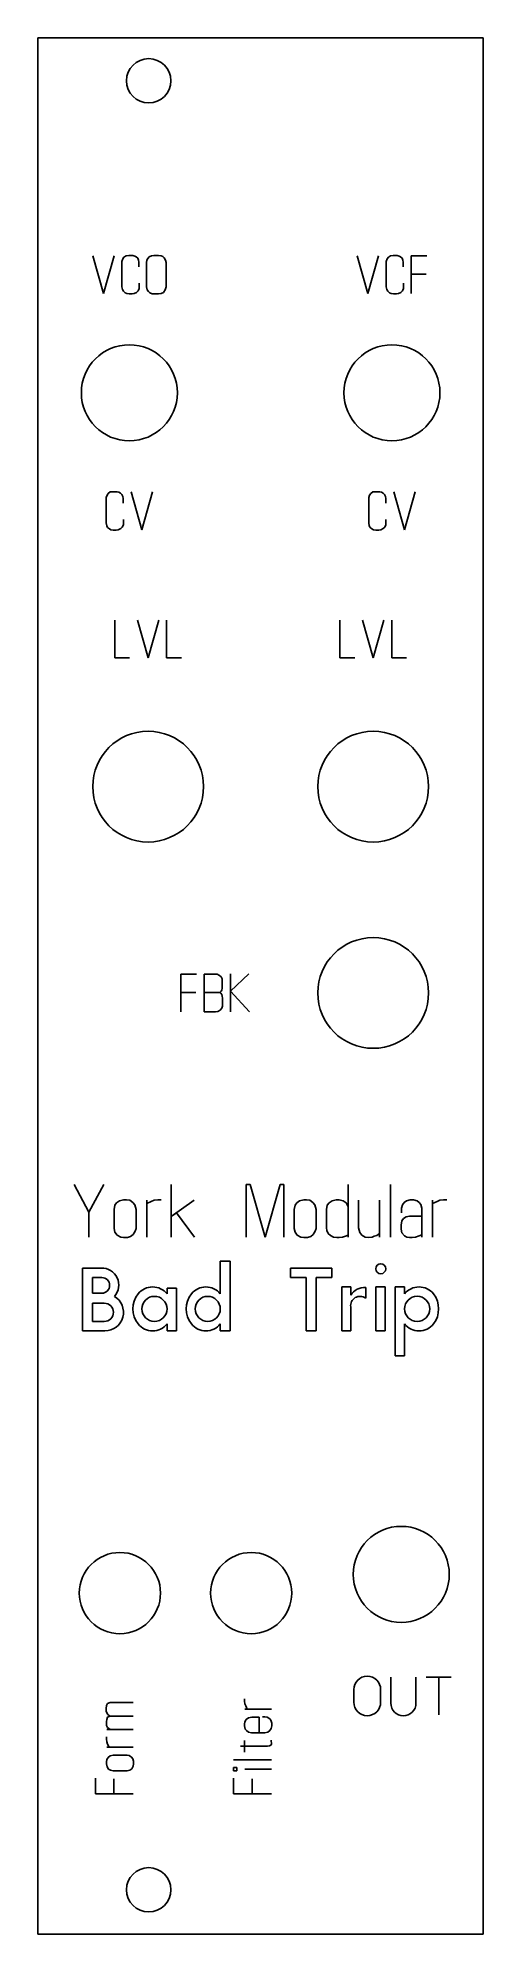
# Model space of a CAD drawing. Header units: millimetres. Extents: x 0 to 30, y 0 to 128.
import ezdxf

# ---------------------------------------------------------------- set-up
doc = ezdxf.new("R2010")
doc.units = ezdxf.units.MM
doc.layers.add('Contour', color=7, linetype='CONTINUOUS')
doc.layers.add('Engraving', color=7, linetype='CONTINUOUS')

msp = doc.modelspace()

# ---------------------------------------------------------------- linework, layer by layer
at = {"layer": 'Contour', "color": 7, "linetype": 'CONTINUOUS'}
for p, q in [((0, 0), (0, 128.4)), ((0, 128.4), (30.14, 128.4)), ((30.14, 128.4), (30.14, 0)), ((30.14, 0), (0, 0))]:
    msp.add_line(p, q, dxfattribs=at)
for centre, radius in [((7.5, 125.5), 1.5), ((6.19, 104.37), 3.25), ((23.97, 104.37), 3.25), ((7.46, 77.7), 3.75), ((22.7, 77.7), 3.75), ((22.7, 63.73), 3.75), ((24.6, 24.36), 3.25), ((5.55, 23.09), 2.75), ((14.44, 23.09), 2.75), ((7.5, 3), 1.5)]:
    msp.add_circle(centre, radius, dxfattribs=at)
at = {"layer": 'Engraving', "color": 7, "linetype": 'CONTINUOUS'}
for p, q in [((3.70835, 113.652), (4.43487, 111.089)), ((4.43487, 111.089), (5.16139, 113.652)), ((5.7469, 113.43001), (5.68635, 113.26856)), ((5.68635, 113.26856), (5.68635, 111.55317)), ((5.82762, 113.55109), (5.7469, 113.43001)), ((5.96889, 113.652), (5.82762, 113.55109)), ((6.15052, 113.67218), (5.96889, 113.652)), ((6.43306, 113.67218), (6.15052, 113.67218)), ((6.55414, 113.63182), (6.43306, 113.67218)), ((6.65505, 113.57128), (6.55414, 113.63182)), ((6.75595, 113.49055), (6.65505, 113.57128)), ((6.8165, 113.34928), (6.75595, 113.49055)), ((6.83668, 113.20802), (6.8165, 113.34928)), ((6.83668, 112.9053), (6.83668, 113.20802)), ((7.38135, 113.34928), (7.36117, 113.18783)), ((7.36117, 113.18783), (7.36117, 112.38059)), ((7.4419, 113.47037), (7.38135, 113.34928)), ((7.5428, 113.57128), (7.4419, 113.47037)), ((7.68407, 113.652), (7.5428, 113.57128)), ((7.84552, 113.67218), (7.68407, 113.652)), ((8.16842, 113.67218), (7.84552, 113.67218)), ((8.35005, 113.652), (8.16842, 113.67218)), ((8.45095, 113.59146), (8.35005, 113.652)), ((8.55186, 113.51073), (8.45095, 113.59146)), ((8.63258, 113.34928), (8.55186, 113.51073)), ((8.67294, 113.18783), (8.63258, 113.34928)), ((8.67294, 111.55317), (8.67294, 113.18783)), ((21.60935, 113.652), (22.33587, 111.089)), ((22.33587, 111.089), (23.06239, 113.652)), ((23.6479, 113.43001), (23.58735, 113.26856)), ((23.58735, 113.26856), (23.58735, 111.55317)), ((23.72862, 113.55109), (23.6479, 113.43001)), ((23.86989, 113.652), (23.72862, 113.55109)), ((24.05152, 113.67218), (23.86989, 113.652)), ((24.33406, 113.67218), (24.05152, 113.67218)), ((24.45514, 113.63182), (24.33406, 113.67218)), ((24.55605, 113.57128), (24.45514, 113.63182)), ((24.65695, 113.49055), (24.55605, 113.57128)), ((24.7175, 113.34928), (24.65695, 113.49055)), ((24.73768, 113.20802), (24.7175, 113.34928)), ((24.73768, 112.9053), (24.73768, 113.20802)), ((26.33177, 113.652), (25.28235, 113.652)), ((25.28235, 113.652), (25.28235, 111.089)), ((6.85686, 111.55317), (6.85686, 111.79534)), ((7.36117, 112.38059), (7.36117, 111.55317)), ((24.75786, 111.55317), (24.75786, 111.79534)), ((26.29141, 112.40077), (25.28235, 112.40077)), ((5.68635, 111.55317), (5.72672, 111.37154)), ((5.72672, 111.37154), (5.78726, 111.25045)), ((5.78726, 111.25045), (5.90835, 111.14954)), ((5.90835, 111.14954), (6.00925, 111.089)), ((6.00925, 111.089), (6.1707, 111.06882)), ((6.1707, 111.06882), (6.37251, 111.06882)), ((6.37251, 111.06882), (6.51378, 111.089)), ((6.51378, 111.089), (6.67523, 111.16972)), ((6.67523, 111.16972), (6.77613, 111.27063)), ((6.77613, 111.27063), (6.85686, 111.43208)), ((6.85686, 111.43208), (6.85686, 111.55317)), ((7.36117, 111.55317), (7.40154, 111.35135)), ((7.40154, 111.35135), (7.48226, 111.23027)), ((7.48226, 111.23027), (7.58317, 111.14954)), ((7.58317, 111.14954), (7.72443, 111.06882)), ((7.72443, 111.06882), (7.84552, 111.06882)), ((7.84552, 111.06882), (8.16842, 111.06882)), ((8.16842, 111.06882), (8.35005, 111.089)), ((8.35005, 111.089), (8.49131, 111.16972)), ((8.49131, 111.16972), (8.6124, 111.33117)), ((8.6124, 111.33117), (8.67294, 111.55317)), ((23.58735, 111.55317), (23.62772, 111.37154)), ((23.62772, 111.37154), (23.68826, 111.25045)), ((23.68826, 111.25045), (23.80935, 111.14954)), ((23.80935, 111.14954), (23.91025, 111.089)), ((23.91025, 111.089), (24.0717, 111.06882)), ((24.0717, 111.06882), (24.27351, 111.06882)), ((24.27351, 111.06882), (24.41478, 111.089)), ((24.41478, 111.089), (24.57623, 111.16972)), ((24.57623, 111.16972), (24.67713, 111.27063)), ((24.67713, 111.27063), (24.75786, 111.43208)), ((24.75786, 111.43208), (24.75786, 111.55317)), ((4.89889, 97.652), (4.75762, 97.55109)), ((5.08052, 97.67218), (4.89889, 97.652)), ((5.36306, 97.67218), (5.08052, 97.67218)), ((5.48414, 97.63182), (5.36306, 97.67218)), ((5.58505, 97.57128), (5.48414, 97.63182)), ((6.31235, 97.652), (7.03887, 95.089)), ((7.03887, 95.089), (7.76539, 97.652)), ((22.67889, 97.652), (22.53762, 97.55109)), ((22.86052, 97.67218), (22.67889, 97.652)), ((23.14306, 97.67218), (22.86052, 97.67218)), ((23.26414, 97.63182), (23.14306, 97.67218)), ((23.36505, 97.57128), (23.26414, 97.63182)), ((24.09235, 97.652), (24.81887, 95.089)), ((24.81887, 95.089), (25.54539, 97.652)), ((4.6769, 97.43001), (4.61635, 97.26856)), ((4.61635, 97.26856), (4.61635, 95.55317)), ((4.75762, 97.55109), (4.6769, 97.43001)), ((5.68595, 97.49055), (5.58505, 97.57128)), ((5.7465, 97.34928), (5.68595, 97.49055)), ((5.76668, 97.20802), (5.7465, 97.34928)), ((5.76668, 96.9053), (5.76668, 97.20802)), ((22.4569, 97.43001), (22.39635, 97.26856)), ((22.39635, 97.26856), (22.39635, 95.55317)), ((22.53762, 97.55109), (22.4569, 97.43001)), ((23.46595, 97.49055), (23.36505, 97.57128)), ((23.5265, 97.34928), (23.46595, 97.49055)), ((23.54668, 97.20802), (23.5265, 97.34928)), ((23.54668, 96.9053), (23.54668, 97.20802)), ((4.61635, 95.55317), (4.65672, 95.37154)), ((4.65672, 95.37154), (4.71726, 95.25045)), ((4.71726, 95.25045), (4.83835, 95.14954)), ((4.83835, 95.14954), (4.93925, 95.089)), ((4.93925, 95.089), (5.1007, 95.06882)), ((5.1007, 95.06882), (5.30251, 95.06882)), ((5.30251, 95.06882), (5.44378, 95.089)), ((5.44378, 95.089), (5.60523, 95.16972)), ((5.60523, 95.16972), (5.70613, 95.27063)), ((5.70613, 95.27063), (5.78686, 95.43208)), ((5.78686, 95.55317), (5.78686, 95.79534)), ((5.78686, 95.43208), (5.78686, 95.55317)), ((22.39635, 95.55317), (22.43672, 95.37154)), ((22.43672, 95.37154), (22.49726, 95.25045)), ((22.49726, 95.25045), (22.61835, 95.14954)), ((22.61835, 95.14954), (22.71925, 95.089)), ((22.71925, 95.089), (22.8807, 95.06882)), ((22.8807, 95.06882), (23.08251, 95.06882)), ((23.08251, 95.06882), (23.22378, 95.089)), ((23.22378, 95.089), (23.38523, 95.16972)), ((23.38523, 95.16972), (23.48613, 95.27063)), ((23.48613, 95.27063), (23.56686, 95.43208)), ((23.56686, 95.55317), (23.56686, 95.79534)), ((23.56686, 95.43208), (23.56686, 95.55317)), ((5.20035, 88.982), (5.20035, 86.419)), ((6.73435, 88.982), (7.46087, 86.419)), ((7.46087, 86.419), (8.18739, 88.982)), ((8.71135, 88.982), (8.71135, 86.419)), ((20.44035, 88.982), (20.44035, 86.419)), ((21.97435, 88.982), (22.70087, 86.419)), ((22.70087, 86.419), (23.42739, 88.982)), ((23.95135, 88.982), (23.95135, 86.419)), ((5.20035, 86.419), (6.20941, 86.419)), ((8.71135, 86.419), (9.72041, 86.419)), ((20.44035, 86.419), (21.44941, 86.419)), ((23.95135, 86.419), (24.96041, 86.419)), ((10.72877, 65.012), (9.67935, 65.012)), ((9.67935, 65.012), (9.67935, 62.449)), ((11.25435, 63.76077), (11.25435, 65.012)), ((11.25435, 65.012), (12.02124, 65.012)), ((12.02124, 65.012), (12.14232, 64.99182)), ((12.14232, 64.99182), (12.30377, 64.91109)), ((12.30377, 64.91109), (12.40468, 64.81019)), ((12.40468, 64.81019), (12.46522, 64.6891)), ((12.46522, 64.6891), (12.4854, 64.54783)), ((12.4854, 64.54783), (12.4854, 64.10385)), ((13.02935, 65.013), (13.02935, 62.45)), ((14.28058, 65.013), (13.02935, 63.8425)), ((10.68841, 63.76077), (9.67935, 63.76077)), ((11.25435, 63.76077), (12.32395, 63.76077)), ((11.25435, 62.449), (11.25435, 63.76077)), ((12.40468, 63.8415), (12.32395, 63.76077)), ((12.32395, 63.76077), (12.3845, 63.72041)), ((12.3845, 63.72041), (12.44504, 63.6195)), ((12.44504, 63.92222), (12.40468, 63.8415)), ((12.4854, 64.04331), (12.44504, 63.92222)), ((12.44504, 63.6195), (12.4854, 63.5186)), ((12.4854, 64.10385), (12.4854, 64.04331)), ((12.4854, 63.5186), (12.50558, 63.37733)), ((12.50558, 63.37733), (12.50558, 62.93335)), ((12.50558, 62.93335), (12.50558, 62.83244)), ((13.02935, 63.8425), (14.32094, 62.45)), ((12.02124, 62.449), (11.25435, 62.449)), ((12.18269, 62.46918), (12.02124, 62.449)), ((12.34413, 62.57009), (12.18269, 62.46918)), ((12.44504, 62.69117), (12.34413, 62.57009)), ((12.50558, 62.83244), (12.44504, 62.69117)), ((3.45307, 48.87464), (2.44649, 50.748)), ((4.45965, 50.748), (3.45307, 48.87464)), ((9.01853, 50.749), (9.01853, 47.198)), ((14.10853, 47.198), (14.10853, 50.749)), ((14.10853, 50.749), (14.36017, 50.749)), ((14.36017, 50.749), (15.39472, 47.198)), ((15.39472, 47.198), (16.4013, 50.749)), ((16.4013, 50.749), (16.65294, 50.749)), ((16.65294, 50.749), (16.65294, 47.198)), ((21.01344, 50.749), (21.01344, 47.198)), ((23.86449, 47.199), (23.86449, 50.75)), ((3.45307, 48.87464), (3.45307, 47.197)), ((5.21545, 49.35097), (5.15953, 49.07136)), ((5.15953, 49.07136), (5.15953, 48.45623)), ((5.32729, 49.51873), (5.21545, 49.35097)), ((5.52302, 49.65854), (5.32729, 49.51873)), ((5.80262, 49.71446), (5.52302, 49.65854)), ((5.99835, 49.71446), (5.80262, 49.71446)), ((6.22203, 49.6865), (5.99835, 49.71446)), ((6.41776, 49.54669), (6.22203, 49.6865)), ((6.55756, 49.37893), (6.41776, 49.54669)), ((6.64144, 49.07136), (6.55756, 49.37893)), ((6.64144, 47.78517), (6.64144, 49.07136)), ((7.36849, 47.198), (7.36849, 49.6865)), ((7.36849, 49.6865), (7.36849, 49.46281)), ((7.36849, 49.46281), (7.67606, 49.60261)), ((7.67606, 49.60261), (7.87178, 49.6865)), ((7.87178, 49.6865), (8.12343, 49.71446)), ((8.12343, 49.71446), (8.34711, 49.71446)), ((10.58432, 49.6865), (9.01853, 48.59603)), ((9.01853, 48.59603), (9.38202, 48.84768)), ((9.38202, 48.84768), (10.61228, 47.198)), ((17.40745, 49.35097), (17.35153, 49.07136)), ((17.35153, 49.07136), (17.35153, 48.45623)), ((17.51929, 49.51873), (17.40745, 49.35097)), ((17.71502, 49.65854), (17.51929, 49.51873)), ((17.99462, 49.71446), (17.71502, 49.65854)), ((18.19035, 49.71446), (17.99462, 49.71446)), ((18.41403, 49.6865), (18.19035, 49.71446)), ((18.60976, 49.54669), (18.41403, 49.6865)), ((18.74956, 49.37893), (18.60976, 49.54669)), ((18.83344, 49.07136), (18.74956, 49.37893)), ((18.83344, 47.78517), (18.83344, 49.07136)), ((19.53153, 49.07136), (19.58745, 49.35097)), ((19.53153, 47.81313), (19.53153, 49.07136)), ((19.58745, 49.35097), (19.72725, 49.51873)), ((19.72725, 49.51873), (19.92298, 49.65854)), ((19.92298, 49.65854), (20.20258, 49.71446)), ((20.20258, 49.71446), (20.39831, 49.71446)), ((20.39831, 49.71446), (20.67791, 49.65854)), ((20.67791, 49.65854), (20.87364, 49.51873)), ((20.87364, 49.51873), (21.01344, 49.23913)), ((21.71153, 47.81313), (21.71153, 49.6865)), ((23.13752, 49.6865), (23.13752, 47.198)), ((24.61845, 49.15624), (24.67437, 49.37993)), ((24.61845, 48.84868), (24.61845, 49.15624)), ((24.67437, 49.37993), (24.78621, 49.54769)), ((24.78621, 49.54769), (24.95398, 49.65954)), ((24.95398, 49.65954), (25.20562, 49.71546)), ((25.20562, 49.71546), (25.42931, 49.71546)), ((25.42931, 49.71546), (25.68095, 49.65954)), ((25.68095, 49.65954), (25.82076, 49.54769)), ((25.82076, 49.54769), (25.9326, 49.40789)), ((25.9326, 49.40789), (25.98852, 49.15624)), ((25.98852, 49.15624), (25.98852, 47.199)), ((26.71549, 47.2), (26.71549, 49.6885)), ((26.71549, 49.6885), (26.71549, 49.46481)), ((26.71549, 49.46481), (27.02306, 49.60461)), ((27.02306, 49.60461), (27.21878, 49.6885)), ((27.21878, 49.6885), (27.47043, 49.71646)), ((27.47043, 49.71646), (27.69411, 49.71646)), ((5.15953, 48.45623), (5.15953, 47.78517)), ((5.15953, 47.78517), (5.21545, 47.53353)), ((5.21545, 47.53353), (5.35525, 47.3378)), ((6.44572, 47.36576), (6.58552, 47.58945)), ((6.58552, 47.58945), (6.64144, 47.78517)), ((17.35153, 48.45623), (17.35153, 47.78517)), ((17.35153, 47.78517), (17.40745, 47.53353)), ((17.40745, 47.53353), (17.54725, 47.3378)), ((18.63772, 47.36576), (18.77752, 47.58945)), ((18.77752, 47.58945), (18.83344, 47.78517)), ((19.55949, 47.64537), (19.53153, 47.81313)), ((19.64337, 47.44965), (19.55949, 47.64537)), ((21.79541, 47.50557), (21.71153, 47.81313)), ((24.59049, 48.00986), (24.64641, 48.28946)), ((24.59049, 47.73025), (24.59049, 48.00986)), ((24.64641, 47.47861), (24.59049, 47.73025)), ((24.64641, 48.28946), (24.75825, 48.45723)), ((24.75825, 48.45723), (24.92602, 48.56907)), ((24.92602, 48.56907), (25.1497, 48.62499)), ((25.1497, 48.62499), (25.98852, 48.62499)), ((5.35525, 47.3378), (5.6069, 47.198)), ((5.6069, 47.198), (5.80262, 47.17004)), ((5.80262, 47.17004), (6.05427, 47.17004)), ((6.05427, 47.17004), (6.27795, 47.22596)), ((6.27795, 47.22596), (6.44572, 47.36576)), ((17.54725, 47.3378), (17.7989, 47.198)), ((17.7989, 47.198), (17.99462, 47.17004)), ((17.99462, 47.17004), (18.24627, 47.17004)), ((18.24627, 47.17004), (18.46995, 47.22596)), ((18.46995, 47.22596), (18.63772, 47.36576)), ((19.81113, 47.30984), (19.64337, 47.44965)), ((20.00686, 47.198), (19.81113, 47.30984)), ((20.23054, 47.17004), (20.00686, 47.198)), ((20.39831, 47.17004), (20.23054, 47.17004)), ((20.62199, 47.198), (20.39831, 47.17004)), ((20.81772, 47.25392), (20.62199, 47.198)), ((21.01344, 47.3378), (20.81772, 47.25392)), ((21.01344, 47.198), (21.01344, 47.3378)), ((21.93521, 47.3378), (21.79541, 47.50557)), ((22.1589, 47.198), (21.93521, 47.3378)), ((22.41054, 47.17004), (22.1589, 47.198)), ((22.63423, 47.198), (22.41054, 47.17004)), ((22.77403, 47.25392), (22.63423, 47.198)), ((22.9418, 47.30984), (22.77403, 47.25392)), ((23.13752, 47.44965), (22.9418, 47.30984)), ((23.13752, 47.198), (23.13752, 47.44965)), ((24.81417, 47.28288), (24.64641, 47.47861)), ((24.98194, 47.199), (24.81417, 47.28288)), ((25.1497, 47.17104), (24.98194, 47.199)), ((25.34543, 47.17104), (25.1497, 47.17104)), ((25.56911, 47.199), (25.34543, 47.17104)), ((25.82076, 47.28288), (25.56911, 47.199)), ((25.98852, 47.3388), (25.82076, 47.28288)), ((25.98852, 47.199), (25.98852, 47.3388)), ((3.0086, 45.095), (3.0086, 40.85)), ((4.2821, 45.095), (3.0086, 45.095)), ((13.0271, 45.56195), (12.3479, 45.56195)), ((12.3479, 45.56195), (12.3479, 43.35455)), ((13.0271, 40.85), (13.0271, 45.56195)), ((17.1026, 45.096), (17.1026, 44.45925)), ((19.9043, 45.096), (17.1026, 45.096)), ((19.9043, 44.45925), (19.9043, 45.096)), ((4.32455, 44.45825), (3.6878, 44.45825)), ((3.6878, 44.45825), (3.6878, 43.397)), ((9.3762, 43.7366), (8.73945, 43.7366)), ((8.73945, 43.7366), (8.73945, 43.35455)), ((9.3762, 40.85), (9.3762, 43.7366)), ((17.1026, 44.45925), (18.16385, 44.45925)), ((18.16385, 44.45925), (18.16385, 40.851)), ((18.84305, 40.851), (18.84305, 44.45925)), ((18.84305, 44.45925), (19.9043, 44.45925)), ((20.5826, 43.8225), (20.5826, 40.851)), ((21.1769, 43.8225), (20.5826, 43.8225)), ((21.1769, 43.27065), (21.1769, 43.8225)), ((22.1957, 43.0584), (22.1957, 43.78005)), ((22.8746, 43.8225), (22.8746, 40.851)), ((23.51135, 43.8225), (22.8746, 43.8225)), ((23.51135, 40.851), (23.51135, 43.8225)), ((24.8269, 43.8225), (24.19015, 43.8225)), ((24.19015, 43.8225), (24.19015, 39.153)), ((24.8269, 43.35555), (24.8269, 43.8225)), ((3.6878, 43.397), (4.32455, 43.397)), ((3.6878, 42.7178), (4.49435, 42.7178)), ((3.6878, 41.48675), (3.6878, 42.7178)), ((21.1769, 40.851), (21.1769, 42.4641)), ((4.49435, 41.48675), (3.6878, 41.48675)), ((8.73945, 41.31695), (8.73945, 40.85)), ((12.3479, 41.31695), (12.3479, 40.85)), ((24.8269, 39.153), (24.8269, 41.31795)), ((3.0086, 40.85), (4.5368, 40.85)), ((8.73945, 40.85), (9.3762, 40.85)), ((12.3479, 40.85), (13.0271, 40.85)), ((18.16385, 40.851), (18.84305, 40.851)), ((20.5826, 40.851), (21.1769, 40.851)), ((22.8746, 40.851), (23.51135, 40.851)), ((24.19015, 39.153), (24.8269, 39.153)), ((23.88973, 17.407), (23.88973, 15.64138)), ((25.5984, 15.64138), (25.5984, 17.407)), ((26.28173, 17.407), (27.9904, 17.407)), ((27.9904, 17.407), (27.13607, 17.407)), ((27.13607, 17.407), (27.13607, 14.844)), ((4.62052, 15.27103), (4.6407, 15.47284)), ((4.6407, 15.47284), (4.72143, 15.61411)), ((4.72143, 15.61411), (4.88287, 15.67465)), ((4.88287, 15.67465), (6.457, 15.67465)), ((13.9957, 15.77424), (13.9957, 15.93569)), ((14.01588, 15.59261), (13.9957, 15.77424)), ((14.07643, 15.45135), (14.01588, 15.59261)), ((14.17733, 15.22935), (14.07643, 15.45135)), ((21.38273, 16.55267), (21.38273, 15.69833)), ((23.20531, 15.69833), (23.20531, 16.55267)), ((4.62052, 15.0894), (4.62052, 15.27103)), ((4.72143, 14.88759), (4.62052, 15.0894)), ((4.6407, 14.40324), (4.66088, 14.52433)), ((4.6407, 14.22161), (4.6407, 14.40324)), ((4.6407, 14.12071), (4.6407, 14.22161)), ((4.66088, 14.52433), (4.72143, 14.68578)), ((4.86269, 14.7665), (4.72143, 14.88759)), ((4.72143, 14.68578), (4.86269, 14.7665)), ((4.86269, 14.7665), (6.457, 14.7665)), ((6.457, 14.7665), (4.86269, 14.7665)), ((13.9957, 14.22043), (14.01588, 14.38187)), ((13.9957, 14.09934), (13.9957, 14.22043)), ((15.812, 15.22935), (14.01588, 15.22935)), ((14.01588, 15.22935), (14.17733, 15.22935)), ((14.01588, 14.38187), (14.09661, 14.52314)), ((14.09661, 14.52314), (14.25806, 14.64423)), ((14.25806, 14.64423), (14.48005, 14.68459)), ((14.48005, 14.68459), (14.98457, 14.68459)), ((14.98457, 14.68459), (14.98457, 13.63517)), ((15.20657, 14.70477), (15.36802, 14.70477)), ((15.36802, 14.70477), (15.52946, 14.68459)), ((15.52946, 14.68459), (15.69091, 14.58369)), ((15.69091, 14.58369), (15.77164, 14.48278)), ((15.77164, 14.48278), (15.83218, 14.28097)), ((15.83218, 14.28097), (15.83218, 14.09934)), ((4.72143, 13.97944), (4.6407, 14.12071)), ((4.6407, 13.19324), (4.6407, 13.35469)), ((4.66088, 13.01161), (4.6407, 13.19324)), ((6.457, 13.85835), (4.66088, 13.85835)), ((4.66088, 13.85835), (4.88287, 13.85835)), ((4.72143, 12.87035), (4.66088, 13.01161)), ((4.88287, 13.85835), (4.72143, 13.97944)), ((4.82233, 12.64835), (4.72143, 12.87035)), ((14.03606, 13.87735), (13.9957, 14.09934)), ((13.9967, 12.32435), (13.9967, 13.11142)), ((14.11679, 13.77644), (14.03606, 13.87735)), ((14.25806, 13.67554), (14.11679, 13.77644)), ((14.45987, 13.63517), (14.25806, 13.67554)), ((15.36802, 13.63517), (14.45987, 13.63517)), ((15.56983, 13.67554), (15.36802, 13.63517)), ((15.71109, 13.79662), (15.56983, 13.67554)), ((15.79182, 13.91771), (15.71109, 13.79662)), ((15.77264, 12.78852), (15.813, 12.86924)), ((15.83218, 14.09934), (15.79182, 13.91771)), ((15.813, 12.86924), (15.79282, 13.1316)), ((4.66088, 11.82106), (4.6407, 11.65961)), ((4.6407, 11.65961), (4.6407, 11.51834)), ((6.457, 12.64835), (4.66088, 12.64835)), ((4.66088, 12.64835), (4.82233, 12.64835)), ((4.76179, 11.96232), (4.66088, 11.82106)), ((4.88287, 12.06323), (4.76179, 11.96232)), ((5.10487, 12.12377), (4.88287, 12.06323)), ((6.0332, 12.12377), (5.10487, 12.12377)), ((6.17446, 12.08341), (6.0332, 12.12377)), ((6.33591, 11.9825), (6.17446, 12.08341)), ((6.43682, 11.86142), (6.33591, 11.9825)), ((6.47718, 11.69997), (6.43682, 11.86142)), ((6.47718, 11.51834), (6.47718, 11.69997)), ((15.813, 11.80035), (13.25, 11.80035)), ((13.71417, 12.72798), (15.55065, 12.72798)), ((15.55065, 12.72798), (15.67173, 12.74816)), ((15.67173, 12.74816), (15.77264, 12.78852)), ((3.894, 10.54977), (3.894, 9.50035)), ((4.6407, 11.51834), (4.68106, 11.31653)), ((4.68106, 11.31653), (4.78197, 11.17526)), ((4.78197, 11.17526), (4.90306, 11.09454)), ((4.90306, 11.09454), (5.10487, 11.05417)), ((5.10487, 11.05417), (5.54885, 11.05417)), ((5.14523, 10.50941), (5.14523, 9.50035)), ((5.54885, 11.05417), (6.0332, 11.05417)), ((6.0332, 11.05417), (6.21483, 11.09454)), ((6.21483, 11.09454), (6.35609, 11.19544)), ((6.35609, 11.19544), (6.457, 11.37707)), ((6.457, 11.37707), (6.47718, 11.51834)), ((13.25, 11.05417), (13.25, 11.27617)), ((13.25, 11.27617), (13.47199, 11.27617)), ((13.47199, 11.05417), (13.25, 11.05417)), ((13.25, 10.54977), (13.25, 9.50035)), ((13.47199, 11.27617), (13.47199, 11.05417)), ((14.01688, 11.17526), (15.813, 11.17526)), ((14.50123, 10.50941), (14.50123, 9.50035)), ((3.894, 9.50035), (6.457, 9.50035)), ((13.25, 9.50035), (15.813, 9.50035))]:
    msp.add_line(p, q, dxfattribs=at)
for centre, radius, start, end in [((4.33392, 43.95605), 1.14013, 317.42879, 452.605), ((23.2142, 45.05355), 0.3396, 0, 180), ((23.2142, 45.05355), 0.3396, 180, 360), ((4.32455, 43.92762), 0.53063, 270, 450), ((7.7631, 42.57266), 1.25084, 38.68866, 141.31134), ((11.37155, 42.57266), 1.25084, 38.68866, 141.31134), ((22.1279, 42.64216), 1.13991, 86.58993, 146.54018), ((25.80325, 42.57366), 1.25084, 38.68866, 141.31134), ((4.49435, 42.10228), 0.61553, -90, 90), ((4.53677, 42.10421), 1.25421, 270.00118, 419.48858), ((8.08058, 42.33575), 1.6468, 141.78203, 218.21797), ((7.89045, 42.33575), 0.849, 90, 270), ((7.89045, 42.33575), 0.849, 270, 450), ((11.68903, 42.33575), 1.6468, 141.78203, 218.21797), ((11.4989, 42.33575), 0.849, 90, 270), ((11.4989, 42.33575), 0.849, 270, 450), ((21.81266, 42.54463), 0.64084, 53.29376, 187.21912), ((25.6759, 42.33675), 0.849, 90, 270), ((25.6759, 42.33675), 0.849, -90, 90), ((25.48577, 42.33675), 1.6468, 321.78203, 398.21797), ((7.7631, 42.09884), 1.25084, 218.68866, 321.31134), ((11.37155, 42.09884), 1.25084, 218.68866, 321.31134), ((25.80325, 42.09984), 1.25084, 218.68866, 321.31134), ((22.29402, 16.55267), 0.91129, 0, 180), ((22.29402, 15.69833), 0.91129, 180, 360), ((24.74407, 15.64138), 0.85433, 180, 360)]:
    msp.add_arc(centre, radius, start, end, dxfattribs=at)

doc.saveas('drawing.dxf')
